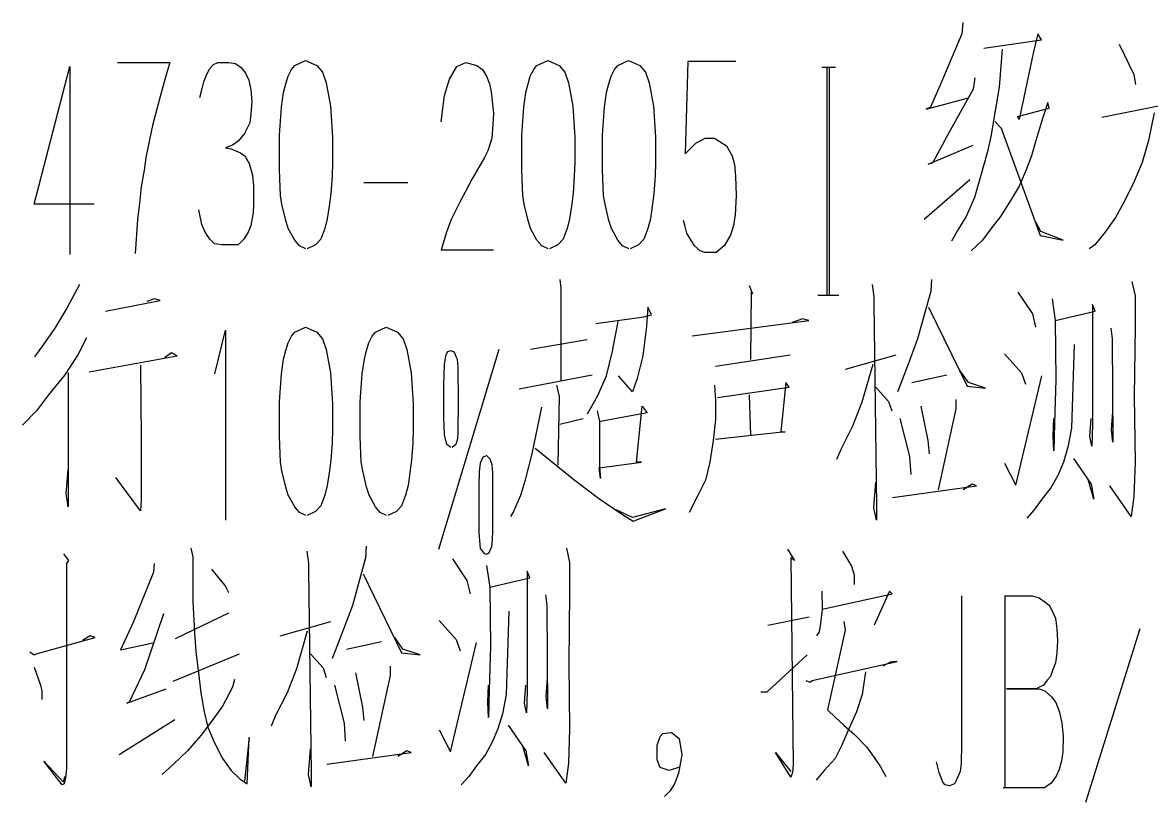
# Model space of a CAD drawing. Extents: x 0 to 2376, y 0 to 3364.
# Drawn here: x 1856 to 1949.2, y 3053.6 to 3117.9 of the extents above; entities that cross this region are included whole.
import ezdxf

# ---------------------------------------------------------------- set-up
doc = ezdxf.new("R2010")
doc.units = 0
doc.header["$MEASUREMENT"] = 0
doc.layers.add('6', color=7, linetype='Continuous')
doc.layers.add('8', color=7, linetype='Continuous')

# ---------------------------------------------------------------- blocks, each defined once
blk = doc.blocks.new('BLKENT139')
at = {"layer": '8', "color": 2, "linetype": 'Continuous'}
for p, q in [((1933.62, 3117.93), (1933.52, 3116.99)), ((1933.52, 3116.99), (1931.79, 3112.91)), ((1939.79, 3116.99), (1939.42, 3115.42)), ((1940.1, 3116.52), (1939.79, 3116.99)), ((1935.35, 3115.81), (1940.1, 3116.52)), ((1947.74, 3113.62), (1946.54, 3116.13)), ((1936.86, 3115.73), (1936.6, 3112.6)), ((1939.42, 3115.42), (1938.27, 3109.93)), ((1856.97, 3102.95), (1859.9, 3114.31)), ((1859.9, 3114.31), (1859.9, 3098.79)), ((1863.84, 3114.63), (1868.16, 3114.63)), ((1868.16, 3114.63), (1867.79, 3113.43)), ((1871.22, 3113.67), (1871.45, 3114.15)), ((1871.45, 3114.15), (1871.77, 3114.47)), ((1871.77, 3114.47), (1872.13, 3114.63)), ((1872.13, 3114.63), (1873.02, 3114.63)), ((1873.02, 3114.63), (1873.57, 3114.55)), ((1873.57, 3114.55), (1874.04, 3114.23)), ((1874.04, 3114.23), (1874.41, 3113.75)), ((1877.91, 3113.51), (1878.2, 3114.07)), ((1878.2, 3114.07), (1878.46, 3114.39)), ((1878.46, 3114.39), (1879.35, 3114.79)), ((1879.35, 3114.79), (1880.29, 3114.39)), ((1880.29, 3114.39), (1880.76, 3113.83)), ((1891.24, 3113.27), (1891.84, 3114.31)), ((1891.84, 3114.31), (1892.6, 3114.63)), ((1892.6, 3114.63), (1893.49, 3114.39)), ((1893.49, 3114.39), (1893.96, 3114.07)), ((1893.96, 3114.07), (1894.3, 3113.51)), ((1897.91, 3113.51), (1898.2, 3114.07)), ((1898.2, 3114.07), (1898.46, 3114.39)), ((1898.46, 3114.39), (1899.35, 3114.79)), ((1899.35, 3114.79), (1900.29, 3114.39)), ((1900.29, 3114.39), (1900.76, 3113.83)), ((1904.58, 3113.51), (1904.86, 3114.07)), ((1904.86, 3114.07), (1905.12, 3114.39)), ((1905.12, 3114.39), (1906.01, 3114.79)), ((1906.01, 3114.79), (1906.95, 3114.39)), ((1906.95, 3114.39), (1907.42, 3113.83)), ((1910.9, 3114.71), (1910.69, 3107.11)), ((1914.88, 3114.71), (1910.9, 3114.71)), ((1923.11, 3114.23), (1921.96, 3114.23)), ((1922.38, 3114.23), (1922.38, 3095.43)), ((1922.59, 3095.43), (1922.59, 3114.23)), ((1867.79, 3113.43), (1867.35, 3111.83)), ((1870.8, 3112.39), (1870.95, 3113.03)), ((1870.95, 3113.03), (1871.22, 3113.67)), ((1874.41, 3113.75), (1874.67, 3113.19)), ((1874.67, 3113.19), (1874.85, 3112.39)), ((1877.73, 3112.87), (1877.91, 3113.51)), ((1880.76, 3113.83), (1881.05, 3112.95)), ((1890.82, 3111.91), (1891.24, 3113.27)), ((1894.3, 3113.51), (1894.54, 3112.87)), ((1897.73, 3112.87), (1897.91, 3113.51)), ((1900.76, 3113.83), (1901.05, 3112.95)), ((1904.39, 3112.87), (1904.58, 3113.51)), ((1907.42, 3113.83), (1907.71, 3112.95)), ((1934.61, 3113.38), (1934.46, 3112.44)), ((1947.9, 3112.83), (1947.74, 3113.62)), ((1870.64, 3111.75), (1870.8, 3112.39)), ((1874.85, 3112.39), (1874.93, 3111.43)), ((1877.36, 3110.95), (1877.54, 3112.15)), ((1877.54, 3112.15), (1877.73, 3112.87)), ((1881.05, 3112.95), (1881.41, 3111.03)), ((1894.54, 3112.87), (1894.69, 3112.23)), ((1894.69, 3112.23), (1894.88, 3110.47)), ((1897.36, 3110.95), (1897.54, 3112.15)), ((1897.54, 3112.15), (1897.73, 3112.87)), ((1901.05, 3112.95), (1901.41, 3111.03)), ((1904.03, 3110.95), (1904.21, 3112.15)), ((1904.21, 3112.15), (1904.39, 3112.87)), ((1907.71, 3112.95), (1908.08, 3111.03)), ((1931.79, 3112.91), (1930.95, 3110.95)), ((1934.46, 3112.44), (1932.31, 3108.6)), ((1936.6, 3112.6), (1936.29, 3110.64)), ((1867.35, 3111.83), (1866.72, 3109.43)), ((1874.93, 3111.43), (1874.85, 3110.39)), ((1890.56, 3109.75), (1890.82, 3111.91)), ((1930.59, 3110.79), (1934.09, 3111.73)), ((1940.63, 3111.34), (1940.21, 3110.09)), ((1940.73, 3110.87), (1940.63, 3111.34)), ((1954.01, 3111.89), (1945.07, 3110.09)), ((1874.85, 3110.39), (1874.75, 3109.67)), ((1877.2, 3108.63), (1877.36, 3110.95)), ((1881.41, 3111.03), (1881.57, 3108.47)), ((1894.88, 3110.47), (1894.82, 3109.51)), ((1897.2, 3108.63), (1897.36, 3110.95)), ((1901.41, 3111.03), (1901.57, 3108.47)), ((1903.87, 3108.63), (1904.03, 3110.95)), ((1908.08, 3111.03), (1908.24, 3108.47)), ((1930.95, 3110.95), (1930.59, 3110.79)), ((1936.29, 3110.64), (1935.92, 3108.52)), ((1938.12, 3110.17), (1940.73, 3110.87)), ((1949.41, 3110.48), (1948.94, 3108.21)), ((1866.72, 3109.43), (1866.33, 3107.59)), ((1874.75, 3109.67), (1874.33, 3108.79)), ((1894.82, 3109.51), (1894.72, 3108.39)), ((1936.24, 3109.77), (1936.76, 3109.22)), ((1938.27, 3109.93), (1938.12, 3110.17)), ((1940.21, 3110.09), (1939.63, 3108.21)), ((1874.33, 3108.79), (1873.8, 3108.15)), ((1877.2, 3105.83), (1877.2, 3108.63)), ((1881.57, 3108.47), (1881.57, 3106.39)), ((1894.72, 3108.39), (1894.41, 3107.35)), ((1897.2, 3105.83), (1897.2, 3108.63)), ((1901.57, 3108.47), (1901.57, 3106.39)), ((1903.87, 3105.83), (1903.87, 3108.63)), ((1908.24, 3108.47), (1908.24, 3106.39)), ((1911.56, 3107.99), (1912.34, 3108.39)), ((1912.34, 3108.39), (1913.1, 3108.39)), ((1913.1, 3108.39), (1914.09, 3107.75)), ((1932.31, 3108.6), (1931.11, 3106.32)), ((1935.92, 3108.52), (1935.61, 3107.19)), ((1936.76, 3109.22), (1940, 3100.36)), ((1866.33, 3107.59), (1866.17, 3106.79)), ((1873.33, 3107.83), (1872.76, 3107.59)), ((1872.76, 3107.59), (1873.23, 3107.51)), ((1873.23, 3107.51), (1873.99, 3107.19)), ((1873.8, 3108.15), (1873.33, 3107.83)), ((1910.69, 3107.11), (1911.56, 3107.99)), ((1914.09, 3107.75), (1914.56, 3106.95)), ((1930.75, 3106.24), (1934.46, 3107.81)), ((1939.63, 3108.21), (1939.27, 3106.95)), ((1948.94, 3108.21), (1948.42, 3106.4)), ((1866.17, 3106.79), (1866.04, 3105.75)), ((1873.99, 3107.19), (1874.35, 3106.95)), ((1874.35, 3106.95), (1874.69, 3106.31)), ((1894.12, 3106.79), (1893.12, 3105.03)), ((1894.41, 3107.35), (1894.12, 3106.79)), ((1914.56, 3106.95), (1914.75, 3106.23)), ((1935.61, 3107.19), (1935.08, 3105.22)), ((1939.27, 3106.95), (1938.85, 3105.77)), ((1866.04, 3105.75), (1865.8, 3104.39)), ((1874.69, 3106.31), (1874.98, 3105.35)), ((1877.23, 3105.03), (1877.2, 3105.83)), ((1881.57, 3106.39), (1881.54, 3105.27)), ((1897.23, 3105.03), (1897.2, 3105.83)), ((1901.57, 3106.39), (1901.54, 3105.27)), ((1903.9, 3105.03), (1903.87, 3105.83)), ((1908.24, 3106.39), (1908.21, 3105.27)), ((1914.75, 3106.23), (1914.85, 3105.27)), ((1931.11, 3106.32), (1930.75, 3106.24)), ((1938.85, 3105.77), (1938.27, 3104.44)), ((1948.42, 3106.4), (1947.74, 3104.83)), ((1874.98, 3105.35), (1875.06, 3104.47)), ((1877.28, 3103.67), (1877.23, 3105.03)), ((1881.54, 3105.27), (1881.44, 3103.83)), ((1887.79, 3104.71), (1884.16, 3104.71)), ((1893.12, 3105.03), (1892.08, 3103.11)), ((1897.28, 3103.67), (1897.23, 3105.03)), ((1901.54, 3105.27), (1901.44, 3103.83)), ((1903.95, 3103.67), (1903.9, 3105.03)), ((1908.21, 3105.27), (1908.1, 3103.83)), ((1914.85, 3105.27), (1914.9, 3103.67)), ((1930.43, 3101.7), (1934.2, 3104.99)), ((1935.08, 3105.22), (1934.56, 3103.5)), ((1947.74, 3104.83), (1946.95, 3103.19)), ((1865.8, 3104.39), (1865.65, 3103.03)), ((1875.06, 3104.47), (1875.06, 3102.95)), ((1877.41, 3102.95), (1877.28, 3103.67)), ((1881.44, 3103.83), (1881.31, 3102.79)), ((1897.41, 3102.95), (1897.28, 3103.67)), ((1901.44, 3103.83), (1901.31, 3102.79)), ((1904.08, 3102.95), (1903.95, 3103.67)), ((1908.1, 3103.83), (1907.97, 3102.79)), ((1914.9, 3103.67), (1914.82, 3102.07)), ((1938.27, 3104.44), (1937.59, 3103.34)), ((1861.91, 3102.95), (1856.97, 3102.95)), ((1865.65, 3103.03), (1865.49, 3101.67)), ((1875.06, 3102.95), (1875.03, 3102.23)), ((1877.73, 3101.59), (1877.41, 3102.95)), ((1881.31, 3102.79), (1881.15, 3101.75)), ((1892.08, 3103.11), (1891.37, 3101.67)), ((1897.73, 3101.59), (1897.41, 3102.95)), ((1901.31, 3102.79), (1901.15, 3101.75)), ((1904.39, 3101.59), (1904.08, 3102.95)), ((1907.97, 3102.79), (1907.82, 3101.75)), ((1934.56, 3103.5), (1933.88, 3101.93)), ((1937.59, 3103.34), (1936.71, 3101.93)), ((1946.95, 3103.19), (1946.22, 3101.85)), ((1870.8, 3101.27), (1870.54, 3102.47)), ((1875.03, 3102.23), (1874.85, 3101.19)), ((1914.82, 3102.07), (1914.67, 3101.19)), ((1933.88, 3101.93), (1933.25, 3100.91)), ((1936.71, 3101.93), (1935.92, 3100.91)), ((1946.22, 3101.85), (1945.33, 3100.6)), ((1865.49, 3101.67), (1865.28, 3098.87)), ((1871.06, 3100.63), (1870.8, 3101.27)), ((1874.85, 3101.19), (1874.61, 3100.63)), ((1877.93, 3100.95), (1877.73, 3101.59)), ((1878.46, 3099.99), (1877.93, 3100.95)), ((1880.94, 3100.95), (1880.63, 3100.07)), ((1881.15, 3101.75), (1880.94, 3100.95)), ((1891.37, 3101.67), (1890.98, 3100.63)), ((1897.93, 3100.95), (1897.73, 3101.59)), ((1898.46, 3099.99), (1897.93, 3100.95)), ((1900.94, 3100.95), (1900.63, 3100.07)), ((1901.15, 3101.75), (1900.94, 3100.95)), ((1904.6, 3100.95), (1904.39, 3101.59)), ((1905.12, 3099.99), (1904.6, 3100.95)), ((1907.61, 3100.95), (1907.29, 3100.07)), ((1907.82, 3101.75), (1907.61, 3100.95)), ((1910.69, 3101.11), (1910.54, 3101.59)), ((1910.82, 3100.55), (1910.69, 3101.11)), ((1914.67, 3101.19), (1914.43, 3100.39)), ((1933.25, 3100.91), (1932.68, 3099.89)), ((1935.92, 3100.91), (1935.24, 3099.97)), ((1940.05, 3100.68), (1939.63, 3101.46)), ((1871.45, 3100.07), (1871.06, 3100.63)), ((1871.84, 3099.67), (1871.45, 3100.07)), ((1874.25, 3100.07), (1873.8, 3099.59)), ((1874.61, 3100.63), (1874.25, 3100.07)), ((1878.85, 3099.51), (1878.46, 3099.99)), ((1880.63, 3100.07), (1880.18, 3099.59)), ((1890.98, 3100.63), (1890.56, 3099.19)), ((1898.85, 3099.51), (1898.46, 3099.99)), ((1900.63, 3100.07), (1900.18, 3099.59)), ((1905.52, 3099.51), (1905.12, 3099.99)), ((1907.29, 3100.07), (1906.85, 3099.59)), ((1911.45, 3099.51), (1910.82, 3100.55)), ((1914.43, 3100.39), (1913.91, 3099.51)), ((1935.24, 3099.97), (1934.3, 3099.11)), ((1940, 3100.36), (1941.88, 3099.97)), ((1941.88, 3099.97), (1940.05, 3100.68)), ((1945.33, 3100.6), (1944.5, 3099.58)), ((1872.44, 3099.59), (1871.84, 3099.67)), ((1873.8, 3099.59), (1872.44, 3099.59)), ((1879.37, 3099.27), (1878.85, 3099.51)), ((1880.18, 3099.59), (1879.48, 3099.27)), ((1890.56, 3099.19), (1894.88, 3099.19)), ((1899.37, 3099.27), (1898.85, 3099.51)), ((1900.18, 3099.59), (1899.48, 3099.27)), ((1906.04, 3099.27), (1905.52, 3099.51)), ((1906.85, 3099.59), (1906.14, 3099.27)), ((1911.92, 3099.11), (1911.45, 3099.51)), ((1912.31, 3098.95), (1911.92, 3099.11)), ((1913.91, 3099.51), (1913.25, 3098.95)), ((1944.5, 3099.58), (1944.03, 3099.26)), ((1913.25, 3098.95), (1912.31, 3098.95)), ((1860.71, 3096.32), (1859.66, 3094.36)), ((1900.34, 3096.72), (1900.44, 3096.01)), ((1915.97, 3096.24), (1916.24, 3095.54)), ((1926.12, 3096.32), (1926.27, 3095.3)), ((1931.03, 3096.72), (1930.98, 3095.77)), ((1947.56, 3096.56), (1947.82, 3095.38)), ((1900.44, 3096.01), (1900.44, 3088.4)), ((1916.13, 3095.7), (1916.08, 3090.13)), ((1916.24, 3095.54), (1916.13, 3095.7)), ((1921.65, 3095.43), (1923.37, 3095.43)), ((1926.27, 3095.3), (1926.27, 3094.75)), ((1930.98, 3095.77), (1929.88, 3091.85)), ((1938.14, 3095.7), (1939.35, 3093.89)), ((1947.82, 3095.38), (1947.82, 3092.87)), ((1859.66, 3094.36), (1858.67, 3092.72)), ((1862.85, 3094.13), (1867.35, 3094.99)), ((1866.88, 3095.15), (1866.25, 3094.91)), ((1867.35, 3094.99), (1866.88, 3095.15)), ((1907.61, 3094.44), (1907.5, 3092.87)), ((1907.92, 3093.81), (1907.61, 3094.44)), ((1926.27, 3094.75), (1926.48, 3078.05)), ((1930.77, 3094.44), (1933.96, 3087.93)), ((1940.97, 3095.15), (1941.23, 3093.34)), ((1944.52, 3094.13), (1944.31, 3094.68)), ((1944.31, 3094.68), (1944.31, 3089.5)), ((1903.32, 3093.11), (1907.29, 3093.66)), ((1907.29, 3093.66), (1907.92, 3093.81)), ((1920.37, 3093.5), (1919.53, 3093.19)), ((1920.89, 3093.34), (1920.37, 3093.5)), ((1939.35, 3093.89), (1939.61, 3092.79)), ((1941.23, 3093.34), (1944.52, 3094.13)), ((1858.67, 3092.72), (1857.57, 3091.15)), ((1871.87, 3088.95), (1872.76, 3092.55)), ((1872.76, 3092.55), (1872.76, 3076.87)), ((1878.46, 3092.39), (1879.35, 3092.79)), ((1879.35, 3092.79), (1880.29, 3092.39)), ((1885.12, 3092.39), (1886.01, 3092.79)), ((1886.01, 3092.79), (1886.95, 3092.39)), ((1904.68, 3090.83), (1905.15, 3093.26)), ((1907.5, 3092.87), (1907.19, 3090.44)), ((1911.27, 3092.09), (1920.89, 3093.34)), ((1941.23, 3093.34), (1941.28, 3088.48)), ((1945.83, 3092.72), (1945.93, 3091.85)), ((1947.82, 3092.87), (1947.76, 3087.07)), ((1861.28, 3091.93), (1860.55, 3090.52)), ((1877.91, 3091.51), (1878.2, 3092.07)), ((1878.2, 3092.07), (1878.46, 3092.39)), ((1880.29, 3092.39), (1880.76, 3091.83)), ((1880.76, 3091.83), (1881.05, 3090.95)), ((1884.58, 3091.51), (1884.86, 3092.07)), ((1884.86, 3092.07), (1885.12, 3092.39)), ((1886.95, 3092.39), (1887.42, 3091.83)), ((1887.42, 3091.83), (1887.71, 3090.95)), ((1897.93, 3090.99), (1902.59, 3091.77)), ((1929.88, 3091.85), (1929.15, 3089.89)), ((1945.93, 3091.85), (1945.99, 3083.3)), ((1857.57, 3091.15), (1856.99, 3090.36)), ((1868.29, 3090.68), (1867.71, 3090.28)), ((1868.76, 3090.44), (1868.29, 3090.68)), ((1877.54, 3090.15), (1877.73, 3090.87)), ((1877.73, 3090.87), (1877.91, 3091.51)), ((1881.05, 3090.95), (1881.41, 3089.03)), ((1884.21, 3090.15), (1884.39, 3090.87)), ((1884.39, 3090.87), (1884.58, 3091.51)), ((1887.71, 3090.95), (1888.08, 3089.03)), ((1895.32, 3090.95), (1890.33, 3074.47)), ((1890.95, 3090.55), (1891.11, 3090.79)), ((1891.11, 3090.79), (1891.35, 3090.87)), ((1891.35, 3090.87), (1891.53, 3090.79)), ((1891.53, 3090.79), (1891.69, 3090.63)), ((1891.69, 3090.63), (1891.76, 3090.39)), ((1904.21, 3088.79), (1904.68, 3090.83)), ((1942.8, 3091.38), (1942.59, 3084.48)), ((1860.55, 3090.52), (1859.5, 3088.87)), ((1861.49, 3089.11), (1868.76, 3090.44)), ((1877.36, 3088.95), (1877.54, 3090.15)), ((1884.03, 3088.95), (1884.21, 3090.15)), ((1890.77, 3087.99), (1890.82, 3089.75)), ((1890.82, 3089.75), (1890.95, 3090.55)), ((1891.76, 3090.39), (1891.87, 3090.15)), ((1891.87, 3090.15), (1891.92, 3089.51)), ((1907.19, 3090.44), (1906.72, 3088.56)), ((1913.2, 3089.58), (1919.37, 3090.52)), ((1923.92, 3089.34), (1928.1, 3090.52)), ((1926.17, 3089.73), (1925.28, 3086.6)), ((1929.15, 3089.89), (1928.47, 3088.09)), ((1937.05, 3090.6), (1938.46, 3089.03)), ((1859.5, 3088.87), (1858.14, 3087.22)), ((1859.76, 3089.03), (1859.76, 3077.97)), ((1865.73, 3089.66), (1865.78, 3083.62)), ((1877.2, 3086.63), (1877.36, 3088.95)), ((1881.41, 3089.03), (1881.57, 3086.47)), ((1883.87, 3086.63), (1884.03, 3088.95)), ((1888.08, 3089.03), (1888.24, 3086.47)), ((1891.92, 3089.51), (1891.95, 3086.63)), ((1896.99, 3087.7), (1903.01, 3088.87)), ((1903.48, 3087.15), (1904.21, 3088.79)), ((1906.35, 3087.46), (1905.2, 3088.79)), ((1929.41, 3088.24), (1932.29, 3088.87)), ((1934.07, 3088.24), (1933.39, 3089.19)), ((1937.99, 3079.77), (1940.13, 3088.79)), ((1938.46, 3089.03), (1938.77, 3088.09)), ((1944.31, 3089.5), (1944.31, 3085.11)), ((1890.77, 3085.35), (1890.77, 3087.99)), ((1900.08, 3088.01), (1900.29, 3087.07)), ((1906.72, 3088.56), (1906.35, 3087.46)), ((1913.1, 3088.01), (1913.2, 3086.75)), ((1913.36, 3086.99), (1919.27, 3087.85)), ((1919.01, 3088.24), (1918.59, 3084.17)), ((1919.27, 3087.85), (1919.01, 3088.24)), ((1926.43, 3087.85), (1927.48, 3086.68)), ((1928.47, 3088.09), (1928.21, 3087.46)), ((1933.96, 3087.93), (1935.48, 3087.77)), ((1935.48, 3087.77), (1934.07, 3088.24)), ((1941.28, 3088.48), (1941.18, 3084.87)), ((1858.14, 3087.22), (1857.15, 3085.89)), ((1900.29, 3087.07), (1900.18, 3081.42)), ((1902.64, 3085.66), (1903.48, 3087.15)), ((1915.97, 3087.22), (1916.08, 3083.85)), ((1947.76, 3087.07), (1947.82, 3081.66)), ((1877.2, 3083.83), (1877.2, 3086.63)), ((1881.57, 3086.47), (1881.57, 3084.39)), ((1883.87, 3083.83), (1883.87, 3086.63)), ((1888.24, 3086.47), (1888.24, 3084.39)), ((1891.95, 3086.63), (1891.92, 3084.15)), ((1898.82, 3086.21), (1898.04, 3082.36)), ((1906.67, 3081.66), (1907.14, 3086.28)), ((1907.14, 3086.28), (1907.56, 3085.73)), ((1913.2, 3086.75), (1913.2, 3085.19)), ((1925.28, 3086.6), (1924.5, 3084.64)), ((1927.48, 3086.68), (1927.74, 3085.89)), ((1930.14, 3086.28), (1930.72, 3083.46)), ((1933.02, 3086.05), (1931.56, 3079.38)), ((1933.02, 3086.83), (1933.02, 3086.05)), ((1857.15, 3085.89), (1856, 3084.72)), ((1890.82, 3083.91), (1890.77, 3085.35)), ((1900.34, 3084.79), (1902.27, 3085.26)), ((1903.42, 3085.89), (1903.63, 3085.03)), ((1903.63, 3085.03), (1903.63, 3081.26)), ((1907.56, 3085.73), (1903.69, 3085.03)), ((1913.2, 3085.19), (1912.99, 3083.46)), ((1928.42, 3085.26), (1929.2, 3082.13)), ((1941.07, 3083.85), (1941.12, 3085.26)), ((1944.1, 3083.77), (1944.21, 3085.26)), ((1944.31, 3085.11), (1944.31, 3084.79)), ((1945.88, 3084.32), (1945.99, 3085.81)), ((1881.57, 3084.39), (1881.54, 3083.27)), ((1888.24, 3084.39), (1888.21, 3083.27)), ((1891.92, 3084.15), (1891.9, 3083.59)), ((1918.95, 3084.17), (1913.2, 3083.54)), ((1918.59, 3084.17), (1918.95, 3084.17)), ((1924.5, 3084.64), (1923.56, 3082.75)), ((1941.18, 3084.87), (1941.12, 3082.6)), ((1942.59, 3084.48), (1942.27, 3082.91)), ((1944.31, 3084.79), (1944.26, 3082.99)), ((1945.99, 3083.3), (1945.88, 3084.32)), ((1865.78, 3083.62), (1865.78, 3078.52)), ((1877.23, 3083.03), (1877.2, 3083.83)), ((1881.54, 3083.27), (1881.44, 3081.83)), ((1883.9, 3083.03), (1883.87, 3083.83)), ((1888.21, 3083.27), (1888.1, 3081.83)), ((1891.01, 3083.11), (1890.82, 3083.91)), ((1891.9, 3083.59), (1891.76, 3083.11)), ((1912.99, 3083.46), (1912.73, 3081.66)), ((1930.72, 3083.46), (1930.82, 3082.36)), ((1941.12, 3082.6), (1941.07, 3083.85)), ((1944.26, 3082.99), (1944.1, 3083.77)), ((1877.28, 3081.67), (1877.23, 3083.03)), ((1883.95, 3081.67), (1883.9, 3083.03)), ((1891.35, 3082.87), (1891.01, 3083.11)), ((1891.76, 3083.11), (1891.45, 3082.87)), ((1894.59, 3081.91), (1894.27, 3082.23)), ((1898.04, 3082.36), (1897.46, 3080.09)), ((1898.3, 3082.83), (1900.03, 3081.42)), ((1923.56, 3082.75), (1923.19, 3081.89)), ((1942.27, 3082.91), (1941.91, 3081.66)), ((1877.41, 3080.95), (1877.28, 3081.67)), ((1881.44, 3081.83), (1881.31, 3080.79)), ((1884.08, 3080.95), (1883.95, 3081.67)), ((1888.1, 3081.83), (1887.97, 3080.79)), ((1893.78, 3081.59), (1893.7, 3080.87)), ((1893.99, 3082.07), (1893.78, 3081.59)), ((1894.22, 3082.15), (1893.99, 3082.07)), ((1894.75, 3081.43), (1894.59, 3081.91)), ((1894.82, 3080.79), (1894.75, 3081.43)), ((1900.03, 3081.42), (1901.49, 3080.24)), ((1903.58, 3081.19), (1907.08, 3081.66)), ((1907.08, 3081.66), (1906.67, 3081.66)), ((1912.73, 3081.66), (1912.37, 3080.17)), ((1929.2, 3082.13), (1929.31, 3080.64)), ((1937.05, 3081.58), (1937.99, 3079.77)), ((1941.91, 3081.66), (1941.44, 3080.56)), ((1942.75, 3081.97), (1944.21, 3079.85)), ((1947.82, 3081.66), (1947.71, 3078.83)), ((1859.61, 3079.07), (1859.76, 3081.03)), ((1865.73, 3077.66), (1863.69, 3080.4)), ((1877.73, 3079.59), (1877.41, 3080.95)), ((1881.31, 3080.79), (1881.15, 3079.75)), ((1884.39, 3079.59), (1884.08, 3080.95)), ((1887.97, 3080.79), (1887.82, 3079.75)), ((1893.7, 3080.87), (1893.65, 3079.67)), ((1894.82, 3075.99), (1894.82, 3080.79)), ((1903.69, 3080.32), (1903.58, 3081.19)), ((1903.63, 3081.26), (1903.69, 3080.32)), ((1941.44, 3080.56), (1940.86, 3079.54)), ((1877.93, 3078.95), (1877.73, 3079.59)), ((1881.15, 3079.75), (1880.94, 3078.95)), ((1884.6, 3078.95), (1884.39, 3079.59)), ((1887.82, 3079.75), (1887.61, 3078.95)), ((1893.65, 3079.67), (1893.65, 3075.83)), ((1897.46, 3080.09), (1897.1, 3078.91)), ((1901.49, 3080.24), (1903.53, 3078.68)), ((1912.37, 3080.17), (1911.74, 3078.91)), ((1926.27, 3077.89), (1926.43, 3080.01)), ((1927.79, 3078.75), (1934.75, 3079.7)), ((1934.38, 3079.85), (1933.65, 3079.38)), ((1934.75, 3079.7), (1934.38, 3079.85)), ((1940.86, 3079.54), (1940.13, 3078.6)), ((1944.42, 3078.6), (1943.95, 3080.24)), ((1944.21, 3079.85), (1944.42, 3078.6)), ((1947.5, 3077.19), (1945.73, 3079.7)), ((1859.76, 3077.97), (1859.61, 3079.07)), ((1865.78, 3078.52), (1865.73, 3077.66)), ((1878.46, 3077.99), (1877.93, 3078.95)), ((1880.94, 3078.95), (1880.63, 3078.07)), ((1885.12, 3077.99), (1884.6, 3078.95)), ((1887.61, 3078.95), (1887.29, 3078.07)), ((1897.1, 3078.91), (1896.52, 3077.58)), ((1903.53, 3078.68), (1905.52, 3077.34)), ((1911.74, 3078.91), (1911.01, 3077.5)), ((1940.13, 3078.6), (1939.5, 3077.73)), ((1947.71, 3078.83), (1947.5, 3077.19)), ((1878.85, 3077.51), (1878.46, 3077.99)), ((1880.18, 3077.59), (1879.48, 3077.27)), ((1880.63, 3078.07), (1880.18, 3077.59)), ((1885.52, 3077.51), (1885.12, 3077.99)), ((1886.85, 3077.59), (1886.14, 3077.27)), ((1887.29, 3078.07), (1886.85, 3077.59)), ((1896.52, 3077.58), (1896.26, 3077.19)), ((1906.35, 3077.11), (1904.99, 3077.73)), ((1909.07, 3077.81), (1906.35, 3077.11)), ((1906.41, 3076.79), (1909.07, 3077.81)), ((1926.48, 3076.87), (1926.27, 3077.89)), ((1926.48, 3078.05), (1926.48, 3076.87)), ((1939.5, 3077.73), (1938.88, 3077.03)), ((1879.37, 3077.27), (1878.85, 3077.51)), ((1886.04, 3077.27), (1885.52, 3077.51)), ((1905.52, 3077.34), (1906.41, 3076.79)), ((1893.65, 3075.83), (1893.78, 3074.55)), ((1894.8, 3075.27), (1894.82, 3075.99)), ((1894.72, 3074.71), (1894.8, 3075.27)), ((1859.37, 3074.09), (1859.79, 3073.54)), ((1869.88, 3074.56), (1870.04, 3073.85)), ((1870.04, 3073.85), (1870.04, 3070.17)), ((1879.45, 3074.32), (1879.61, 3073.3)), ((1884.37, 3074.72), (1884.31, 3073.77)), ((1893.78, 3074.55), (1894.07, 3074.15)), ((1894.07, 3074.15), (1894.27, 3074.07)), ((1894.27, 3074.07), (1894.48, 3074.15)), ((1894.48, 3074.15), (1894.72, 3074.71)), ((1900.89, 3074.56), (1901.15, 3073.38)), ((1919.14, 3074.48), (1919.71, 3073.54)), ((1923.69, 3074.32), (1924.42, 3073.07)), ((1859.79, 3073.54), (1859.63, 3073.3)), ((1859.63, 3073.3), (1859.63, 3057.85)), ((1866.85, 3073.3), (1866.8, 3072.6)), ((1879.61, 3073.3), (1879.61, 3072.75)), ((1884.31, 3073.77), (1883.22, 3069.85)), ((1891.48, 3073.7), (1892.68, 3071.89)), ((1894.3, 3073.15), (1894.56, 3071.34)), ((1901.15, 3073.38), (1901.15, 3070.87)), ((1919.71, 3073.54), (1919.4, 3073.77)), ((1919.4, 3073.77), (1919.61, 3056.68)), ((1924.42, 3073.07), (1924.63, 3072.36)), ((1866.8, 3072.6), (1865.12, 3068.44)), ((1872.71, 3071.5), (1871.61, 3072.83)), ((1879.61, 3072.75), (1879.82, 3056.05)), ((1884.11, 3072.44), (1887.29, 3065.93)), ((1894.56, 3071.34), (1897.86, 3072.13)), ((1897.86, 3072.13), (1897.65, 3072.68)), ((1897.65, 3072.68), (1897.65, 3067.5)), ((1924.63, 3072.36), (1924.63, 3071.58)), ((1873.02, 3070.87), (1872.71, 3071.5)), ((1892.68, 3071.89), (1892.94, 3070.79)), ((1894.56, 3071.34), (1894.61, 3066.48)), ((1870.04, 3070.17), (1870.2, 3067.58)), ((1899.16, 3070.72), (1899.27, 3069.85)), ((1901.15, 3070.87), (1901.1, 3065.07)), ((1921.96, 3071.03), (1922.01, 3069.54)), ((1922.01, 3069.54), (1927.77, 3070.79)), ((1927.56, 3071.03), (1926.3, 3068.21)), ((1927.77, 3070.79), (1927.56, 3071.03)), ((1933.49, 3070.63), (1933.49, 3058.39)), ((1937.05, 3070.63), (1939.32, 3070.63)), ((1937.1, 3054.79), (1937.1, 3070.63)), ((1939.32, 3070.63), (1939.92, 3070.47)), ((1939.92, 3070.47), (1940.39, 3070.15)), ((1940.39, 3070.15), (1940.76, 3069.83)), ((1868.63, 3067.11), (1873.02, 3069.22)), ((1883.22, 3069.85), (1882.48, 3067.89)), ((1896.13, 3069.38), (1895.92, 3062.48)), ((1899.27, 3069.85), (1899.32, 3061.3)), ((1922.01, 3069.54), (1921.86, 3068.36)), ((1940.76, 3069.83), (1941.05, 3069.27)), ((1941.05, 3069.27), (1941.26, 3068.79)), ((1865.12, 3068.44), (1864.08, 3066.17)), ((1867.63, 3069.15), (1866.07, 3064.52)), ((1877.26, 3067.34), (1881.44, 3068.52)), ((1890.38, 3068.6), (1891.79, 3067.03)), ((1917.52, 3068.21), (1920.92, 3068.91)), ((1921.86, 3068.36), (1921.75, 3067.66)), ((1923.79, 3068.52), (1923.9, 3067.81)), ((1941.26, 3068.79), (1941.36, 3067.91)), ((1861.57, 3067.34), (1860.94, 3066.95)), ((1861.99, 3067.19), (1861.57, 3067.34)), ((1870.2, 3067.58), (1870.3, 3066.01)), ((1879.5, 3067.73), (1878.61, 3064.6)), ((1882.48, 3067.89), (1881.8, 3066.09)), ((1897.65, 3067.5), (1897.65, 3063.11)), ((1921.75, 3067.66), (1921.54, 3067.34)), ((1923.9, 3067.81), (1922.43, 3061.22)), ((1941.36, 3067.91), (1941.41, 3066.95)), ((1948.21, 3067.91), (1943.74, 3053.59)), ((1857.12, 3065.85), (1861.99, 3067.19)), ((1864.08, 3066.17), (1866.9, 3066.79)), ((1882.75, 3066.24), (1885.62, 3066.87)), ((1887.4, 3066.24), (1886.72, 3067.19)), ((1891.32, 3057.77), (1893.46, 3066.79)), ((1891.79, 3067.03), (1892.11, 3066.09)), ((1894.61, 3066.48), (1894.51, 3062.87)), ((1941.41, 3066.95), (1941.36, 3065.91)), ((1856.6, 3066.01), (1856.97, 3065.77)), ((1856.97, 3065.77), (1857.12, 3065.85)), ((1868.42, 3063.58), (1873.91, 3065.85)), ((1870.3, 3066.01), (1870.51, 3064.28)), ((1879.77, 3065.85), (1880.81, 3064.68)), ((1881.8, 3066.09), (1881.54, 3065.46)), ((1887.29, 3065.93), (1888.81, 3065.77)), ((1888.81, 3065.77), (1887.4, 3066.24)), ((1917.46, 3062.72), (1920.76, 3065.77)), ((1941.36, 3065.91), (1941.26, 3065.11)), ((1856.97, 3064.75), (1857.49, 3063.26)), ((1878.61, 3064.6), (1877.83, 3062.64)), ((1880.81, 3064.68), (1881.07, 3063.89)), ((1886.35, 3064.83), (1886.35, 3064.05)), ((1901.1, 3065.07), (1901.15, 3059.66)), ((1921.18, 3063.66), (1928.18, 3065.22)), ((1927.61, 3065.15), (1927.03, 3064.83)), ((1928.18, 3065.22), (1927.61, 3065.15)), ((1941.26, 3065.11), (1941.02, 3064.47)), ((1866.07, 3064.52), (1864.81, 3061.85)), ((1870.51, 3064.28), (1870.72, 3062.64)), ((1873.49, 3063.73), (1873.33, 3063.11)), ((1883.48, 3064.28), (1884.05, 3061.46)), ((1886.35, 3064.05), (1884.89, 3057.38)), ((1899.22, 3062.32), (1899.32, 3063.81)), ((1920.65, 3063.66), (1920.97, 3063.5)), ((1920.97, 3063.5), (1921.18, 3063.66)), ((1925.57, 3064.36), (1925.31, 3062.48)), ((1940.58, 3063.67), (1940.26, 3063.27)), ((1940.84, 3063.99), (1940.58, 3063.67)), ((1941.02, 3064.47), (1940.84, 3063.99)), ((1857.49, 3063.26), (1857.6, 3062.79)), ((1857.6, 3062.79), (1857.6, 3062.09)), ((1864.6, 3061.77), (1867.84, 3062.95)), ((1873.33, 3063.11), (1872.5, 3061.54)), ((1881.75, 3063.26), (1882.54, 3060.13)), ((1894.41, 3061.85), (1894.46, 3063.26)), ((1894.51, 3062.87), (1894.46, 3060.6)), ((1897.44, 3061.77), (1897.54, 3063.26)), ((1897.65, 3062.79), (1897.6, 3060.99)), ((1897.65, 3063.11), (1897.65, 3062.79)), ((1916.94, 3062.72), (1917.46, 3062.72)), ((1939.71, 3062.95), (1937.2, 3062.95)), ((1937.2, 3062.95), (1939.9, 3062.95)), ((1939.79, 3063.03), (1939.71, 3062.95)), ((1940.26, 3063.27), (1939.79, 3063.03)), ((1939.9, 3062.95), (1940.39, 3062.79)), ((1940.39, 3062.79), (1940.92, 3062.31)), ((1864.81, 3061.85), (1864.6, 3061.77)), ((1870.72, 3062.64), (1870.98, 3061.07)), ((1877.83, 3062.64), (1876.89, 3060.75)), ((1894.46, 3060.6), (1894.41, 3061.85)), ((1895.92, 3062.48), (1895.61, 3060.91)), ((1897.6, 3060.99), (1897.44, 3061.77)), ((1899.32, 3061.3), (1899.22, 3062.32)), ((1925.31, 3062.48), (1924.84, 3061.07)), ((1940.92, 3062.31), (1941.28, 3061.83)), ((1941.28, 3061.83), (1941.57, 3061.11)), ((1870.98, 3061.07), (1871.29, 3059.81)), ((1872.5, 3061.54), (1871.66, 3060.36)), ((1884.05, 3061.46), (1884.16, 3060.36)), ((1895.61, 3060.91), (1895.24, 3059.66)), ((1922.43, 3061.22), (1923.11, 3060.6)), ((1924.84, 3061.07), (1924.21, 3059.66)), ((1941.57, 3061.11), (1941.78, 3060.15)), ((1863.97, 3057.54), (1868.58, 3060.44)), ((1871.66, 3060.36), (1870.72, 3059.11)), ((1876.89, 3060.75), (1876.52, 3059.89)), ((1882.54, 3060.13), (1882.64, 3058.64)), ((1896.08, 3059.97), (1897.54, 3057.85)), ((1923.11, 3060.6), (1923.79, 3059.97)), ((1923.79, 3059.97), (1924.68, 3059.19)), ((1941.78, 3060.15), (1941.88, 3059.03)), ((1870.72, 3059.11), (1869.62, 3057.85)), ((1871.29, 3059.81), (1871.82, 3058.56)), ((1874.69, 3058.95), (1874.33, 3055.34)), ((1874.54, 3055.11), (1874.69, 3058.95)), ((1890.38, 3059.58), (1891.32, 3057.77)), ((1895.24, 3059.66), (1894.77, 3058.56)), ((1901.15, 3059.66), (1901.05, 3056.83)), ((1908.37, 3058.31), (1908.63, 3059.03)), ((1908.63, 3059.03), (1908.84, 3059.27)), ((1908.84, 3059.27), (1909.57, 3059.35)), ((1909.57, 3059.35), (1910.2, 3058.87)), ((1924.21, 3059.66), (1923.63, 3058.32)), ((1924.68, 3059.19), (1925.67, 3058.17)), ((1941.88, 3059.03), (1941.86, 3057.75)), ((1871.82, 3058.56), (1872.5, 3057.22)), ((1879.61, 3055.89), (1879.77, 3058.01)), ((1894.77, 3058.56), (1894.2, 3057.54)), ((1897.75, 3056.6), (1897.28, 3058.24)), ((1908.37, 3057.11), (1908.37, 3058.31)), ((1910.2, 3058.87), (1910.41, 3057.51)), ((1923.63, 3058.32), (1923.06, 3057.22)), ((1925.67, 3058.17), (1926.3, 3057.3)), ((1933.49, 3058.39), (1933.46, 3056.79)), ((1859.63, 3057.85), (1859.63, 3056.44)), ((1869.62, 3057.85), (1868.47, 3056.75)), ((1872.5, 3057.22), (1873.23, 3056.21)), ((1881.12, 3056.75), (1888.08, 3057.7)), ((1887.71, 3057.85), (1886.98, 3057.38)), ((1888.08, 3057.7), (1887.71, 3057.85)), ((1894.2, 3057.54), (1893.46, 3056.6)), ((1897.54, 3057.85), (1897.75, 3056.6)), ((1900.84, 3055.19), (1899.06, 3057.7)), ((1908.63, 3056.47), (1908.37, 3057.11)), ((1910.41, 3057.51), (1910.14, 3055.99)), ((1919.4, 3055.66), (1918.14, 3057.7)), ((1918.14, 3057.7), (1919.4, 3056.13)), ((1923.06, 3057.22), (1922.17, 3056.21)), ((1926.3, 3057.3), (1926.82, 3056.52)), ((1941.86, 3057.75), (1941.75, 3057.03)), ((1859.27, 3055.03), (1857.75, 3056.99)), ((1857.75, 3056.99), (1859.37, 3055.26)), ((1859.63, 3056.44), (1859.53, 3055.58)), ((1868.47, 3056.75), (1867.53, 3055.89)), ((1873.23, 3056.21), (1873.96, 3055.5)), ((1893.46, 3056.6), (1892.84, 3055.73)), ((1901.05, 3056.83), (1900.84, 3055.19)), ((1909.36, 3056.23), (1908.63, 3056.47)), ((1910.14, 3056.47), (1909.36, 3056.23)), ((1919.61, 3056.68), (1919.56, 3056.05)), ((1922.17, 3056.21), (1921.49, 3055.42)), ((1926.82, 3056.52), (1927.24, 3055.73)), ((1931.66, 3056.07), (1931.43, 3056.95)), ((1933.39, 3056.15), (1933.12, 3055.51)), ((1933.46, 3056.79), (1933.39, 3056.15)), ((1941.57, 3056.31), (1941.31, 3055.75)), ((1941.75, 3057.03), (1941.57, 3056.31)), ((1859.37, 3055.26), (1859.48, 3055.73)), ((1859.53, 3055.58), (1859.43, 3055.11)), ((1873.96, 3055.5), (1874.54, 3055.11)), ((1879.82, 3054.87), (1879.61, 3055.89)), ((1879.82, 3056.05), (1879.82, 3054.87)), ((1892.84, 3055.73), (1892.21, 3055.03)), ((1910.14, 3055.99), (1909.83, 3055.19)), ((1919.56, 3056.05), (1919.4, 3055.66)), ((1931.95, 3055.27), (1931.66, 3056.07)), ((1932.16, 3055.03), (1931.95, 3055.27)), ((1933.12, 3055.51), (1932.92, 3055.11)), ((1941.31, 3055.75), (1940.89, 3055.19)), ((1859.43, 3055.11), (1859.27, 3055.03)), ((1909.46, 3054.55), (1908.99, 3054.07)), ((1909.83, 3055.19), (1909.46, 3054.55)), ((1932.52, 3054.95), (1932.16, 3055.03)), ((1932.92, 3055.11), (1932.52, 3054.95)), ((1940.34, 3054.79), (1936.94, 3054.79)), ((1940.89, 3055.19), (1940.34, 3054.79))]:
    blk.add_line(p, q, dxfattribs=at)

msp = doc.modelspace()

# ---------------------------------------------------------------- block references
at = {"layer": '6'}
msp.add_blockref('BLKENT139', (0, 0), dxfattribs=at)

doc.saveas('drawing.dxf')
